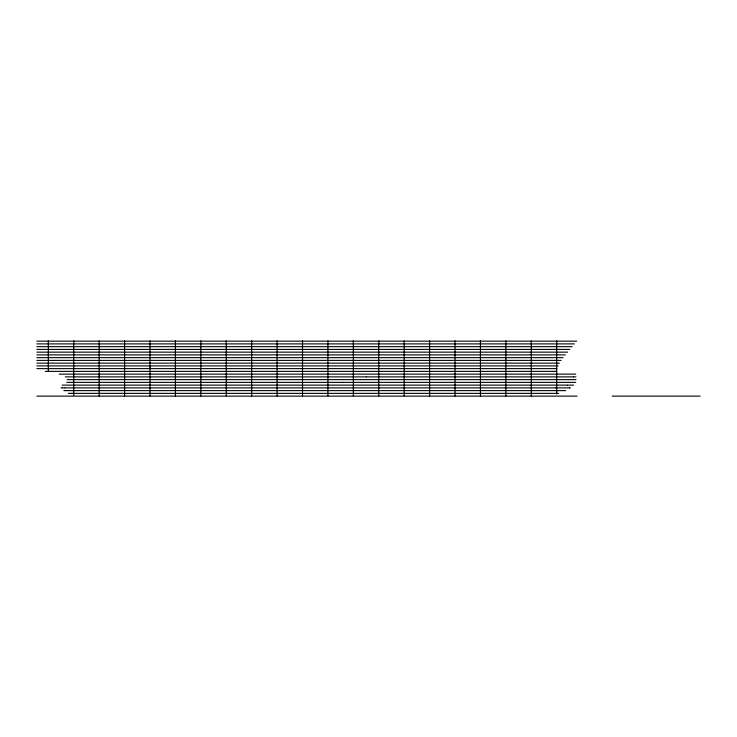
<?xml version="1.0" encoding="UTF-8"?>
<svg xmlns="http://www.w3.org/2000/svg" width="737" height="737" viewBox="0 0 737 737"><rect width="100%" height="100%" fill="white"/><g stroke="black" fill="none" stroke-linecap="round" stroke-linejoin="round"><path stroke-width="1.11" d="M36.85 341.157L576.638 341.157M36.85 343.903L574.39 343.903M36.85 346.657L572.115 346.657M36.85 349.402L569.848 349.402M36.85 352.148L567.582 352.148M36.85 354.893L565.297 354.893M36.85 357.648L563.059 357.648M36.85 360.393L561.041 360.393M36.85 363.138L531.81 363.138M531.967 363.138L559.365 363.138M36.85 365.893L558.047 365.893M36.85 368.638L556.886 368.638M45.261 371.384L556.693 371.384M59.282 374.129L575.754 374.129M65.289 376.883L366.096 376.883M366.335 376.883L573.349 376.883M573.497 376.883L575.929 376.883M67.131 379.629L576.002 379.629M66.809 382.374L342.898 382.374M343.055 382.374L575.717 382.374M62.148 385.129L567.25 385.129M567.481 385.129L573.607 385.129M61.143 387.874L62.074 387.874M62.276 387.874L64.819 387.874M65.04 387.874L555.477 387.874M555.735 387.874L569.535 387.874M569.738 387.874L570.429 387.874M63.879 390.619L64.598 390.619M64.828 390.619L65.74 390.619M65.998 390.619L67.878 390.619M68.108 390.619L77.707 390.619M77.901 390.619L565.795 390.619M68.228 393.365L69.84 393.365M69.987 393.365L71.95 393.365M72.097 393.365L558.71 393.365M36.85 396.119L577.025 396.119M612.217 396.119L700.15 396.119M556.693 340.881L556.693 393.917M531.276 340.881L531.276 396.073M505.858 340.881L505.858 359.03M505.858 359.223L505.858 396.055M480.441 340.881L480.441 361.342M480.441 361.535L480.441 396.045M455.024 340.881L455.024 365.469M455.024 365.699L455.024 395.999M429.607 340.881L429.607 395.99M404.18 340.881L404.18 395.916M378.763 340.881L378.763 395.926M353.345 340.881L353.345 395.87M327.928 340.881L327.928 395.861M302.511 340.881L302.511 396.036M277.094 340.881L277.094 395.962M251.676 340.881L251.676 395.962M226.259 340.881L226.259 395.962M200.833 340.881L200.833 374.129M200.833 374.405L200.833 377.749M200.833 377.952L200.833 395.99M175.415 340.881L175.415 395.981M149.998 340.881L149.998 367.229M149.998 367.45L149.998 395.981M124.581 340.881L124.581 367.606M124.581 367.772L124.581 396.036M99.163 340.881L99.163 375.216M99.163 375.492L99.163 396.119M73.746 340.881L73.746 371.817M73.746 371.955L73.746 375.971M73.746 376.156L73.746 395.373M48.329 340.881L48.329 371.181"/></g></svg>
